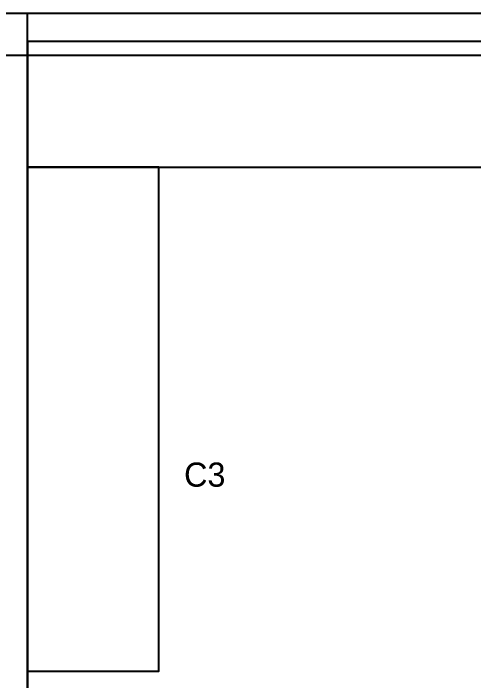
# Model space of a CAD drawing. Header units: millimetres. Extents: x 38967 to 51721, y 49836 to 53207.
# Drawn here: x 48027.3 to 48191.7, y 52164.3 to 52402.7 of the extents above; entities that cross this region are included whole.
import ezdxf
from ezdxf.enums import TextEntityAlignment as Align

# ---------------------------------------------------------------- set-up
doc = ezdxf.new("R2010")
doc.units = ezdxf.units.MM
doc.header["$LTSCALE"] = 5
doc.layers.add('HG-034 Soğuk Oda', color=1, linetype='Continuous')
doc.styles.add('TAKSİM', font='GOTHIC.TTF', dxfattribs={"height": 20})

msp = doc.modelspace()

# ---------------------------------------------------------------- linework, layer by layer
for p, q in [((48387.34, 52402.74), (46917.34, 52402.74)), ((48032.34, 52392.74), (48032.34, 52347.74)), ((48387.34, 52387.74), (47607.34, 52387.74)), ((48032.34, 52347.74), (48377.34, 52347.74))]:
    msp.add_line(p, q)
msp.add_lwpolyline([(48032.34, 52347.74), (48032.34, 52167.74), (48079.34, 52167.74), (48079.34, 52347.74)], close=True)
at = {"layer": 'HG-034 Soğuk Oda'}
for points in [[(47812.34, 51766.64), (48032.34, 51766.64), (48032.34, 52402.74), (47812.34, 52402.74)], [(48022.34, 51766.64), (48387.34, 51766.64), (48387.34, 52402.74), (48022.34, 52402.74)], [(48032.34, 51776.64), (48377.34, 51776.64), (48377.34, 52392.74), (48032.34, 52392.74)]]:
    msp.add_lwpolyline(points, close=True, dxfattribs=at)

# ---------------------------------------------------------------- texts
at = {"style": 'TAKSİM'}
msp.add_text('C3', height=8.64, dxfattribs=at).set_placement((48095.7, 52233.63), align=Align.CENTER)

doc.saveas('drawing.dxf')
